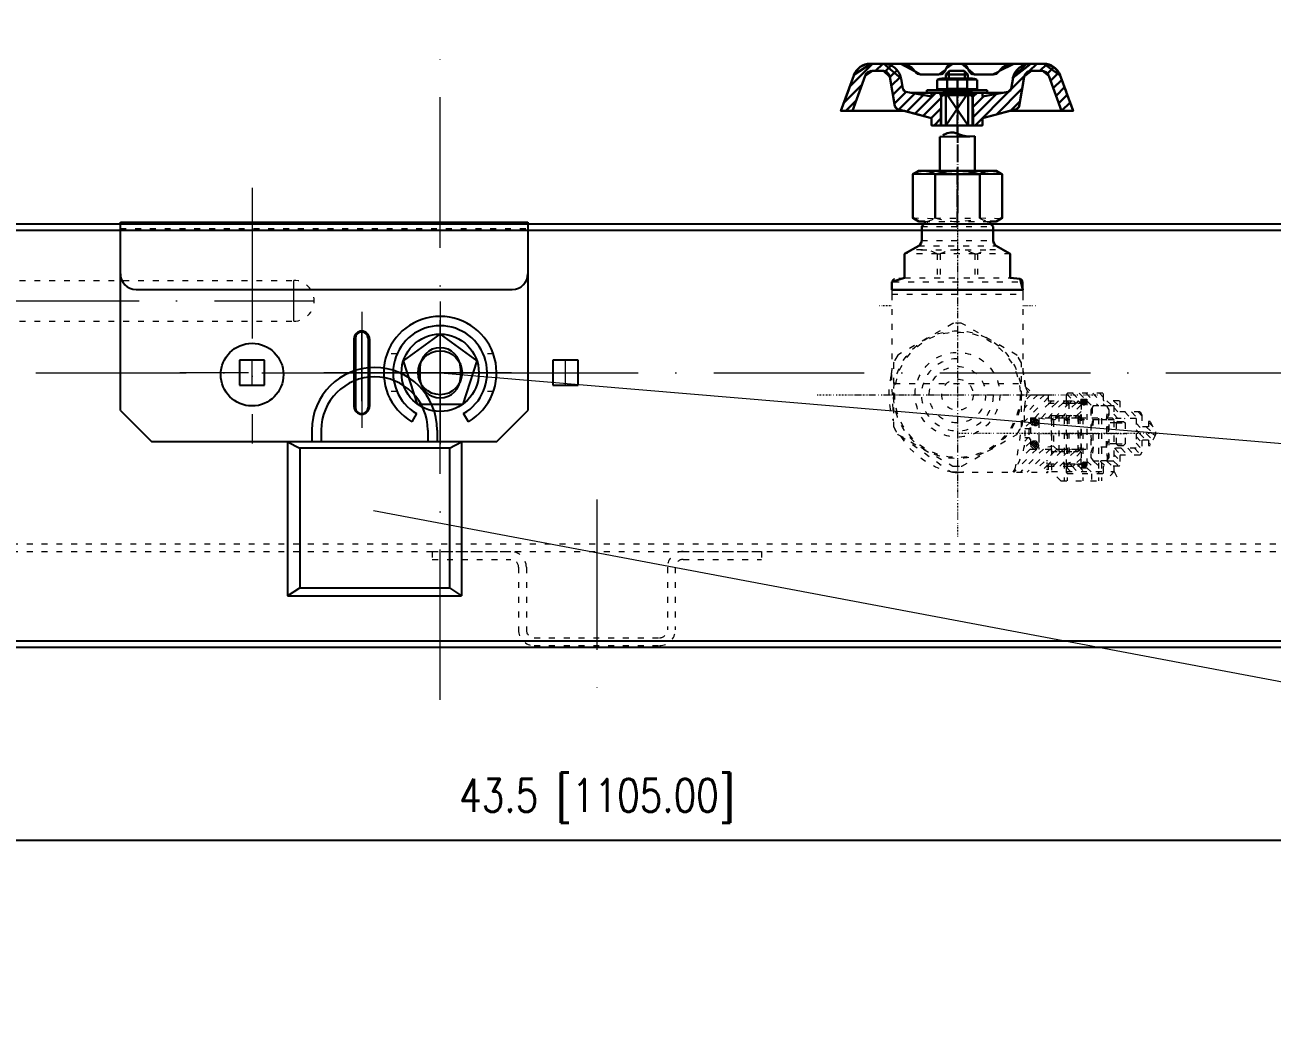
# Model space of a CAD drawing. Header units: millimetres. Extents: x 13152 to 36426, y -6229 to 3790.
# Drawn here: x 30810 to 31207.7, y 1227.3 to 1545.8 of the extents above; entities that cross this region are included whole.
import ezdxf

# ---------------------------------------------------------------- set-up
doc = ezdxf.new("R2010")
doc.units = ezdxf.units.MM
doc.header["$LTSCALE"] = 4
for name, pattern in [('ACAD_ISO03W100', [1.18, 0.47, -0.71]), ('ACAD_ISO10W100', [18, 12, -3, 0, -3]), ('CENTERX2', [101.6, 63.5, -12.7, 12.7, -12.7])]:
    doc.linetypes.add(name, pattern=pattern)
doc.layers.add('1', color=12, linetype='Continuous')
doc.layers.add('标注、文本', color=3, linetype='Continuous', lineweight=25)
doc.layers.add('铁心', color=3, linetype='Continuous', lineweight=0)
doc.styles.add('TH_GBDIM', font='romans.shx', dxfattribs={"width": 0.8, "bigfont": 'gbcbig.shx'})
doc.dimstyles.new('TH_GBDIM1', dxfattribs={"dimscale": 3, "dimtxt": 3.5, "dimasz": 2.5, "dimexe": 2, "dimexo": 0, "dimgap": 1.5, "dimtad": 1, "dimdec": 1, "dimlfac": 0.03937, "dimzin": 0, "dimdsep": 46, "dimtxsty": 'TH_GBDIM', "dimcen": 2.5, "dimclrd": 3, "dimclre": 256, "dimclrt": 2, "dimadec": 0, "dimazin": 0, "dimtfac": 0.714286, "dimtdec": 1, "dimtmove": 0, "dimatfit": 3, "dimfxl": 0, "dimtzin": 0, "dimlwd": -1, "dimlwe": -1, "dimarcsym": 0})

# ---------------------------------------------------------------- blocks, each defined once
blk = doc.blocks.new('*D194')
at = {"layer": 'Defpoints', "color": 0, "transparency": 16777216}
for p in [(30439.88, 1350.93), (31544.88, 1350.93), (31544.88, 1285.92)]:
    blk.add_point(p, dxfattribs=at)
at = {"layer": '标注、文本', "transparency": 16777216}
for p, q in [((30439.88, 1350.93), (30439.88, 1279.92)), ((31544.88, 1350.93), (31544.88, 1279.92))]:
    blk.add_line(p, q, dxfattribs=at)
at = {"layer": '标注、文本', "color": 3, "transparency": 16777216}
blk.add_line((30447.38, 1285.92), (31537.38, 1285.92), dxfattribs=at)
for points in [[(30447.38, 1287.17), (30447.38, 1284.67), (30439.88, 1285.92)], [(31537.38, 1287.17), (31537.38, 1284.67), (31544.88, 1285.92)]]:
    blk.add_solid(points, dxfattribs=at)
at = {"layer": '标注、文本', "color": 2, "transparency": 16777216, "insert": (30992.38, 1298.42), "char_height": 10.5, "attachment_point": 5, "style": 'TH_GBDIM'}
blk.add_mtext('43.5 [1105.00]', dxfattribs=at)
blk = doc.blocks.new('huuuuu')
at = {"layer": '标注、文本', "color": 1, "linetype": 'ACAD_ISO10W100', "lineweight": 18}
for p, q in [((2130.71, -5602.06), (2130.71, -5556.57)), ((2107.96, -5579.32), (2153.45, -5579.32))]:
    blk.add_line(p, q, dxfattribs=at)
at = {"layer": '标注、文本'}
for p, q in [((2121.71, -5563.73), (2123.21, -5566.33)), ((2138.21, -5566.33), (2139.71, -5563.73))]:
    blk.add_line(p, q, dxfattribs=at)
at = {"layer": '标注、文本', "color": 2, "linetype": 'ACAD_ISO03W100', "lineweight": 18}
for p, q in [((2113.74, -5573.32), (2116.96, -5573.32)), ((2144.45, -5573.32), (2147.68, -5573.32)), ((2113.74, -5585.32), (2116.96, -5585.32)), ((2144.45, -5585.32), (2147.68, -5585.32))]:
    blk.add_line(p, q, dxfattribs=at)
at = {"layer": '标注、文本'}
for radius in [18, 15]:
    blk.add_arc((2130.71, -5579.32), radius, 120, 60, dxfattribs=at)

msp = doc.modelspace()

# ---------------------------------------------------------------- linework, layer by layer
at = {"layer": '1', "color": 1, "linetype": 'CENTERX2', "lineweight": -3, "ltscale": 0.1}
for p, q in [((31107.38, 1525.78), (31107.38, 1528.88)), ((31107.38, 1528.88), (31107.38, 1522.61)), ((31107.38, 1524.98), (31107.38, 1525.09)), ((31107.38, 1518.63), (31107.38, 1524.26)), ((31107.38, 1521.91), (31107.38, 1521.78)), ((31107.38, 1521.09), (31107.38, 1515.45)), ((31107.38, 1517.8), (31107.38, 1517.93)), ((31107.38, 1511.47), (31107.38, 1517.11)), ((31107.38, 1514.73), (31107.38, 1514.62)), ((31107.38, 1513.93), (31107.38, 1508.29)), ((31107.38, 1513.62), (31107.38, 1509.25)), ((31107.38, 1510.64), (31107.38, 1510.75)), ((31107.38, 1508.56), (31107.38, 1508.45)), ((31107.38, 1507.73), (31107.38, 1502.09)), ((31107.38, 1501.4), (31107.38, 1501.27)), ((31107.38, 1500.57), (31107.38, 1496.21)), ((31107.38, 1495.02), (31107.38, 1500.08)), ((31107.38, 1495.96), (31107.38, 1493.06)), ((31107.38, 1494.19), (31107.38, 1494.33)), ((31107.38, 1487.86), (31107.38, 1493.5)), ((31107.38, 1492.34), (31107.38, 1492.23)), ((31107.38, 1491.54), (31107.38, 1485.87)), ((31107.38, 1487.03), (31107.38, 1487.14)), ((31107.38, 1481.25), (31107.38, 1486.31))]:
    msp.add_line(p, q, dxfattribs=at)
at = {"layer": '1', "color": 2, "linetype": 'ACAD_ISO03W100', "lineweight": 13, "ltscale": 0.1}
for p, q in [((31107.38, 1485.18), (31107.38, 1485.07)), ((31107.38, 1484.4), (31107.38, 1480.92)), ((31107.38, 1484.35), (31107.38, 1478.71)), ((31107.38, 1480.23), (31107.38, 1480.09)), ((31107.38, 1479.4), (31107.38, 1473.76)), ((31107.38, 1478.02), (31107.38, 1477.88)), ((31107.38, 1477.19), (31107.38, 1471.55)), ((31107.38, 1473.04), (31107.38, 1472.93)), ((31107.38, 1472.24), (31107.38, 1466.57)), ((31107.38, 1470.83), (31107.38, 1470.72)), ((31107.38, 1470.03), (31107.38, 1464.36)), ((31107.38, 1465.88), (31107.38, 1465.77)), ((31107.38, 1465.05), (31107.38, 1459.41)), ((31107.38, 1463.67), (31107.38, 1463.56)), ((31107.38, 1462.84), (31107.38, 1459.94)), ((31082.42, 1456.43), (31082.53, 1456.43)), ((31083.22, 1456.43), (31086.48, 1456.43)), ((31107.38, 1458.72), (31107.38, 1458.58)), ((31107.38, 1457.89), (31107.38, 1452.25)), ((31128.28, 1456.43), (31131.51, 1456.43)), ((31132.23, 1456.43), (31132.34, 1456.43)), ((31107.38, 1451.54), (31107.38, 1451.43)), ((31107.38, 1450.73), (31107.38, 1445.07)), ((31107.38, 1444.38), (31107.38, 1444.27)), ((31107.38, 1443.55), (31107.38, 1437.91)), ((31107.38, 1437.22), (31107.38, 1437.08)), ((31107.38, 1436.39), (31107.38, 1430.75)), ((31107.38, 1430.03), (31107.38, 1429.92)), ((31107.38, 1429.23), (31107.38, 1423.56)), ((31062.68, 1427.93), (31067.19, 1427.93)), ((31067.88, 1427.93), (31067.99, 1427.93)), ((31068.71, 1427.93), (31074.35, 1427.93)), ((31075.07, 1427.93), (31075.18, 1427.93)), ((31075.87, 1427.93), (31081.51, 1427.93)), ((31082.23, 1427.93), (31082.34, 1427.93)), ((31083.06, 1427.93), (31088.7, 1427.93)), ((31089.39, 1427.93), (31089.5, 1427.93)), ((31090.22, 1427.93), (31095.85, 1427.93)), ((31096.57, 1427.93), (31096.68, 1427.93)), ((31097.38, 1427.93), (31103.01, 1427.93)), ((31103.73, 1427.93), (31103.84, 1427.93)), ((31104.56, 1427.93), (31110.2, 1427.93)), ((31110.89, 1427.93), (31111, 1427.93)), ((31111.72, 1427.93), (31117.36, 1427.93)), ((31118.08, 1427.93), (31118.19, 1427.93)), ((31118.88, 1427.93), (31124.52, 1427.93)), ((31125.24, 1427.93), (31125.35, 1427.93)), ((31126.07, 1427.93), (31131.71, 1427.93)), ((31131.98, 1427.93), (31136.35, 1427.93)), ((31132.4, 1427.93), (31132.51, 1427.93)), ((31133.23, 1427.93), (31138.87, 1427.93)), ((31139.59, 1427.93), (31139.7, 1427.93)), ((31140.39, 1427.93), (31146.03, 1427.93)), ((31146.75, 1427.93), (31146.86, 1427.93)), ((31147.57, 1427.93), (31152.08, 1427.93)), ((31107.38, 1422.87), (31107.38, 1422.76)), ((31107.38, 1422.04), (31107.38, 1416.4)), ((31107.38, 1415.71), (31107.38, 1415.57)), ((31111, 1415.57), (31107.38, 1415.57)), ((31107.38, 1414.88), (31107.38, 1409.24)), ((31111.83, 1415.57), (31111.72, 1415.57)), ((31118.19, 1415.57), (31112.55, 1415.57)), ((31118.99, 1415.57), (31118.88, 1415.57)), ((31125.35, 1415.57), (31119.71, 1415.57)), ((31126.18, 1415.57), (31126.04, 1415.57)), ((31132.51, 1415.57), (31126.87, 1415.57)), ((31132.79, 1415.57), (31139.17, 1415.57)), ((31133.34, 1415.57), (31133.23, 1415.57)), ((31139.7, 1415.57), (31134.06, 1415.57)), ((31139.89, 1415.57), (31140, 1415.57)), ((31140.5, 1415.57), (31140.39, 1415.57)), ((31144.37, 1415.57), (31140.58, 1415.57)), ((31140.69, 1415.57), (31146.33, 1415.57)), ((31146.86, 1415.57), (31141.22, 1415.57)), ((31145.2, 1415.57), (31145.09, 1415.57)), ((31151.56, 1415.57), (31145.92, 1415.57)), ((31147.05, 1415.57), (31147.16, 1415.57)), ((31147.69, 1415.57), (31147.55, 1415.57)), ((31147.88, 1415.57), (31153.52, 1415.57)), ((31152.03, 1415.57), (31148.38, 1415.57)), ((31152.38, 1415.57), (31152.25, 1415.57)), ((31158.72, 1415.57), (31153.08, 1415.57)), ((31154.21, 1415.57), (31154.35, 1415.57)), ((31155.04, 1415.57), (31161.42, 1415.57)), ((31159.54, 1415.57), (31159.43, 1415.57)), ((31165.87, 1415.57), (31160.24, 1415.57)), ((31166.7, 1415.57), (31166.59, 1415.57)), ((31171.21, 1415.57), (31167.42, 1415.57)), ((31107.38, 1408.52), (31107.38, 1408.41)), ((31107.38, 1407.72), (31107.38, 1402.05)), ((31135.88, 1407.03), (31135.88, 1403.77)), ((31107.38, 1401.36), (31107.38, 1401.25)), ((31107.38, 1400.53), (31107.38, 1394.9)), ((31135.88, 1403.08), (31135.88, 1402.97)), ((31107.38, 1394.2), (31107.38, 1394.07)), ((31107.38, 1393.37), (31107.38, 1387.74)), ((31107.38, 1387.02), (31107.38, 1386.91)), ((31107.38, 1386.19), (31107.38, 1382.7))]:
    msp.add_line(p, q, dxfattribs=at)
at = {"layer": '标注、文本', "color": 1, "linetype": 'ACAD_ISO10W100', "lineweight": 18}
for p, q in [((30942.38, 1330.61), (30942.38, 1545.85)), ((30882.4, 1493.88), (30882.4, 1412.34)), ((30895.74, 1451.4), (30895.74, 1464.4)), ((30726.24, 1457.9), (30902.24, 1457.9)), ((30917.38, 1454.41), (30917.38, 1417.41)), ((30917.38, 1425.93), (30917.38, 1447.93)), ((30942.38, 1418.16), (30942.38, 1451.69)), ((30942.38, 1443.47), (30942.38, 1426.39)), ((30882.38, 1430.93), (30882.38, 1438.93)), ((30982.38, 1430.93), (30982.38, 1438.93)), ((30452.88, 1434.93), (31531.88, 1434.93)), ((30953.31, 1434.93), (30859.38, 1434.93)), ((30926.52, 1434.93), (30958.25, 1434.93)), ((30992.38, 1394.56), (30992.38, 1332.34))]:
    msp.add_line(p, q, dxfattribs=at)
at = {"layer": '标注、文本', "color": 4, "lineweight": 30}
for p, q in [((31080.32, 1533.5), (31073.02, 1526.2)), ((31079.71, 1533.5), (31090.22, 1533.5)), ((31083.58, 1533.5), (31081.26, 1531.18)), ((31086.26, 1532.89), (31084.38, 1531.01)), ((31088.11, 1531.48), (31085.79, 1529.16)), ((31090.22, 1533.5), (31125.38, 1533.5)), ((31105.94, 1533.5), (31107.24, 1533.5)), ((31105.94, 1533.5), (31108.54, 1533.5)), ((31108.54, 1533.5), (31107.24, 1533.5)), ((31129.22, 1533.28), (31125.18, 1529.27)), ((31134.75, 1533.5), (31125.38, 1533.5)), ((31132.7, 1533.5), (31130.27, 1531.06)), ((31135.85, 1533.39), (31133.67, 1531.18)), ((31138.15, 1532.39), (31136.1, 1530.35)), ((31074.29, 1529.68), (31070.2, 1518.46)), ((31077.97, 1529.66), (31073.88, 1518.46)), ((31080.15, 1531.18), (31083.5, 1531.18)), ((31085.79, 1529.27), (31087.42, 1519.95)), ((31089.25, 1529.35), (31086.29, 1526.39)), ((31089.41, 1528.72), (31089.99, 1525.45)), ((31101.44, 1530.01), (31095.74, 1530.01)), ((31100.89, 1528.36), (31100.89, 1525.51)), ((31112.08, 1528.77), (31102.49, 1528.77)), ((31104.89, 1531.18), (31103.73, 1530.04)), ((31103.73, 1530.04), (31110.7, 1530.04)), ((31103.73, 1530.04), (31103.73, 1528.77)), ((31104.09, 1528.36), (31104.09, 1525.51)), ((31104.67, 1530.95), (31104.67, 1528.77)), ((31104.89, 1531.18), (31109.54, 1531.18)), ((31109.54, 1531.18), (31110.7, 1530.04)), ((31109.76, 1530.95), (31109.76, 1528.77)), ((31110.48, 1528.36), (31110.48, 1525.51)), ((31110.7, 1530.04), (31110.7, 1528.77)), ((31113.02, 1530.01), (31118.72, 1530.01)), ((31113.68, 1528.36), (31113.68, 1525.51)), ((31128.78, 1529.57), (31124.44, 1525.23)), ((31125.13, 1529.07), (31124.49, 1525.45)), ((31128.69, 1529.27), (31127.06, 1519.95)), ((31136.52, 1529.66), (31140.58, 1518.46)), ((31139.72, 1530.68), (31137.1, 1528.05)), ((31140.66, 1528.38), (31137.95, 1525.67)), ((31140.19, 1529.68), (31144.28, 1518.46)), ((31076.95, 1526.86), (31071.14, 1521.06)), ((31089.77, 1526.59), (31086.79, 1523.6)), ((31090.99, 1524.51), (31087.28, 1520.81)), ((31093.75, 1524.02), (31088.67, 1518.93)), ((31090.93, 1524.51), (31099.14, 1523.08)), ((31096.55, 1523.55), (31091.27, 1518.24)), ((31092.51, 1524.24), (31121.92, 1524.24)), ((31100.53, 1524.24), (31093.84, 1517.55)), ((31097.57, 1525.07), (31102.49, 1525.07)), ((31097.57, 1525.07), (31097.57, 1524.24)), ((31099.14, 1524.24), (31099.14, 1523.08)), ((31102.68, 1524.35), (31101.8, 1523.49)), ((31101.8, 1523.49), (31112.97, 1523.49)), ((31102.18, 1524.24), (31102.1, 1513.82)), ((31103.68, 1524.24), (31102.24, 1522.88)), ((31112.08, 1525.07), (31102.49, 1525.07)), ((31103.68, 1524.24), (31110.75, 1524.24)), ((31110.78, 1524.24), (31103.68, 1524.24)), ((31103.68, 1524.24), (31103.68, 1513.82)), ((31110.75, 1524.24), (31103.68, 1513.82)), ((31103.68, 1524.24), (31110.78, 1513.82)), ((31104.67, 1525.37), (31104.67, 1525.07)), ((31110.75, 1524.24), (31112.19, 1522.88)), ((31110.78, 1524.24), (31110.78, 1513.82)), ((31116.89, 1525.07), (31112, 1525.07)), ((31112.27, 1524.24), (31112.38, 1513.82)), ((31113.63, 1524.24), (31112.3, 1522.91)), ((31119.79, 1523.85), (31112.36, 1516.41)), ((31123.8, 1524.6), (31113.02, 1513.82)), ((31123.55, 1524.51), (31115.34, 1523.08)), ((31115.34, 1524.24), (31115.34, 1523.08)), ((31116.89, 1525.07), (31116.89, 1524.24)), ((31128.03, 1525.56), (31119.79, 1517.33)), ((31128.33, 1527.31), (31127.06, 1519.95)), ((31141.55, 1525.98), (31138.84, 1523.27)), ((31142.43, 1523.57), (31139.72, 1520.86)), ((31075.07, 1521.72), (31071.8, 1518.46)), ((31102.18, 1522.63), (31096.41, 1516.86)), ((31112.19, 1522.88), (31112.19, 1513.82)), ((31115.81, 1523.16), (31112.33, 1519.68)), ((31127.34, 1521.58), (31124.27, 1518.51)), ((31143.29, 1521.17), (31140.58, 1518.46)), ((31070.2, 1518.46), (31090.49, 1518.46)), ((31088.25, 1519.04), (31099.14, 1516.14)), ((31102.16, 1519.32), (31099.01, 1516.17)), ((31099.14, 1516.14), (31099.14, 1513.82)), ((31102.13, 1516.03), (31099.92, 1513.82)), ((31126.21, 1519.04), (31115.34, 1516.14)), ((31126.21, 1519.04), (31115.34, 1516.14)), ((31115.34, 1516.14), (31115.34, 1513.82)), ((31123.99, 1518.46), (31144.28, 1518.46)), ((31144.17, 1518.76), (31143.84, 1518.46)), ((31099.14, 1513.82), (31102.24, 1513.82)), ((31112.19, 1513.82), (31115.34, 1513.82)), ((31112.97, 1510.39), (31112.97, 1499.33)), ((31095.03, 1499.33), (31119.74, 1499.33)), ((31100.25, 1498.22), (31100.25, 1484.29)), ((31114.51, 1498.22), (31114.51, 1484.29))]:
    msp.add_line(p, q, dxfattribs=at)
at = {"layer": '标注、文本', "color": 2, "linetype": 'ACAD_ISO03W100', "lineweight": 13}
for p, q in [((31093.12, 1484.29), (31095.03, 1483.19)), ((31121.65, 1484.29), (31119.74, 1483.19)), ((31095.03, 1483.19), (31096.74, 1483.19)), ((31096.93, 1482.55), (31095.96, 1481.61)), ((31095.96, 1481.61), (31095.96, 1477.08)), ((31095.97, 1481.61), (31118.77, 1481.61)), ((31096.74, 1483.19), (31118.02, 1483.19)), ((31096.93, 1483.19), (31096.93, 1482.55)), ((31096.93, 1482.55), (31097.68, 1482.55)), ((31097.68, 1483.19), (31097.68, 1482.55)), ((31117.06, 1483.19), (31117.06, 1482.55)), ((31117.06, 1482.55), (31117.83, 1482.55)), ((31117.83, 1483.19), (31117.83, 1482.55)), ((31117.83, 1482.55), (31118.77, 1481.61)), ((31118.02, 1483.19), (31119.74, 1483.19)), ((31118.77, 1481.61), (31118.77, 1477.08)), ((31095.97, 1477.08), (31118.77, 1477.08)), ((31095.03, 1475.42), (31119.74, 1475.42)), ((31095.72, 1474.18), (31119.02, 1474.18)), ((31100.94, 1472.82), (31100.94, 1465.22)), ((31100.94, 1472.82), (31101.88, 1472.82)), ((31101.88, 1472.82), (31101.88, 1465.22)), ((31112.88, 1472.82), (31112.88, 1465.22)), ((31112.88, 1472.82), (31113.82, 1472.82)), ((30732.74, 1464.4), (30895.74, 1464.4)), ((31086.48, 1463.89), (31086.48, 1461.43)), ((31086.95, 1463.89), (31127.81, 1463.89)), ((31090.52, 1465.22), (31087.31, 1464.86)), ((31090.52, 1465.22), (31124.24, 1465.22)), ((31124.24, 1465.22), (31127.42, 1464.86)), ((31128.28, 1463.89), (31128.28, 1461.43)), ((31086.48, 1461.43), (31089.61, 1461.43)), ((31086.48, 1461.43), (31128.28, 1461.43)), ((31086.48, 1461.43), (31086.48, 1459.99)), ((31086.48, 1459.99), (31086.48, 1435.64)), ((31086.48, 1459.99), (31128.28, 1459.99)), ((31089.61, 1461.43), (31125.16, 1461.43)), ((31125.16, 1461.43), (31128.28, 1461.43)), ((31128.28, 1461.43), (31128.28, 1459.99)), ((31128.28, 1459.99), (31128.28, 1435.64)), ((31107.38, 1458.9), (31107.38, 1396.95)), ((31107.38, 1458.9), (31107.38, 1396.95)), ((30732.74, 1451.4), (30895.74, 1451.4)), ((31105.94, 1450.68), (31088.39, 1440.56)), ((31126.37, 1440.56), (31108.82, 1450.68)), ((31086.95, 1438.07), (31086.95, 1417.81)), ((31087.26, 1431.49), (31127.48, 1431.49)), ((31142.24, 1428.15), (31144.37, 1426.02)), ((31153.71, 1428.4), (31142.49, 1428.4)), ((31144.12, 1428.4), (31146.5, 1426.02)), ((31146.25, 1428.4), (31148.16, 1426.49)), ((31148.38, 1428.4), (31152.41, 1424.36)), ((31150.53, 1428.4), (31154.57, 1424.36)), ((31152.66, 1428.4), (31153.91, 1427.15)), ((31153.71, 1428.4), (31153.9, 1428.2)), ((31153.9, 1428.2), (31153.9, 1426.21)), ((31074.5, 1427.93), (31140.27, 1427.93)), ((31074.5, 1427.93), (31140.27, 1427.93)), ((31135.11, 1427.93), (31128.64, 1421.49)), ((31136.35, 1427.04), (31128.72, 1419.41)), ((31132.98, 1427.93), (31128.75, 1423.7)), ((31130.82, 1427.93), (31129.05, 1426.16)), ((31136.71, 1425.27), (31132.01, 1420.58)), ((31138.84, 1425.27), (31134.14, 1420.58)), ((31140.97, 1425.27), (31136.27, 1420.58)), ((31136.35, 1427.93), (31136.35, 1425.27)), ((31136.35, 1426.02), (31145.86, 1426.02)), ((31136.35, 1425.27), (31146.61, 1425.27)), ((31137.46, 1426.02), (31136.71, 1425.27)), ((31139.59, 1426.02), (31138.84, 1425.27)), ((31143.1, 1425.27), (31139.12, 1421.29)), ((31141.74, 1426.02), (31140.97, 1425.27)), ((31145.23, 1425.27), (31141.24, 1421.29)), ((31142.02, 1426.24), (31142.24, 1426.02)), ((31142.02, 1426.21), (31142.02, 1404.93)), ((31142.21, 1426.02), (31146.77, 1426.02)), ((31142.24, 1426.02), (31142.99, 1425.27)), ((31142.96, 1425.27), (31142.96, 1405.9)), ((31143.87, 1426.02), (31143.1, 1425.27)), ((31146.8, 1424.69), (31143.37, 1421.29)), ((31144.37, 1426.02), (31145.11, 1425.27)), ((31145.92, 1425.97), (31145.23, 1425.27)), ((31145.86, 1426.02), (31146.8, 1425.08)), ((31146.5, 1426.02), (31146.77, 1425.77)), ((31146.77, 1426.49), (31146.77, 1404.65)), ((31146.77, 1426.49), (31148.68, 1426.49)), ((31146.77, 1425.72), (31147.88, 1424.61)), ((31147.93, 1426.49), (31146.8, 1425.36)), ((31147.49, 1426.46), (31146.8, 1425.77)), ((31146.8, 1425.08), (31146.8, 1421.52)), ((31146.83, 1425.25), (31147.41, 1424.67)), ((31146.88, 1426.02), (31148.18, 1424.72)), ((31148.21, 1426.35), (31146.91, 1425.05)), ((31147.08, 1426.27), (31148.43, 1424.92)), ((31148.46, 1426.16), (31147.1, 1424.83)), ((31147.35, 1426.44), (31148.6, 1425.19)), ((31148.6, 1425.88), (31147.38, 1424.67)), ((31147.68, 1426.49), (31148.68, 1425.52)), ((31148.68, 1425.52), (31147.74, 1424.61)), ((31148.68, 1426.49), (31148.68, 1404.65)), ((31148.68, 1425.99), (31150.28, 1424.36)), ((31157.22, 1424.36), (31148.68, 1424.36)), ((31150.62, 1424.36), (31149.92, 1423.17)), ((31154.96, 1424.36), (31150.62, 1424.36)), ((31153.9, 1426.21), (31154.07, 1426.02)), ((31158.94, 1426.02), (31154.07, 1426.02)), ((31154.96, 1424.36), (31155.62, 1423.17)), ((31155.04, 1426.02), (31156.7, 1424.36)), ((31157.17, 1426.02), (31159.13, 1424.09)), ((31157.22, 1424.36), (31157.22, 1420.33)), ((31157.22, 1424.36), (31157.22, 1406.78)), ((31158.94, 1426.02), (31159.13, 1425.83)), ((31159.13, 1425.83), (31159.13, 1422.65)), ((31130.66, 1420.58), (31145.86, 1420.58)), ((31130.66, 1420.58), (31130.66, 1417.48)), ((31132.01, 1420.58), (31130.66, 1419.22)), ((31132.54, 1420.44), (31130.77, 1418.7)), ((31132.9, 1420.19), (31131.02, 1418.31)), ((31131.07, 1420.22), (31132.95, 1418.34)), ((31131.49, 1420.46), (31133.2, 1418.72)), ((31132.01, 1420.58), (31133.31, 1419.28)), ((31133.31, 1420.58), (31133.31, 1410.6)), ((31133.31, 1420.58), (31138.07, 1419.61)), ((31137.29, 1421.29), (31146.55, 1421.29)), ((31137.29, 1421.29), (31137.29, 1409.88)), ((31137.88, 1420.43), (31137.38, 1419.93)), ((31156.88, 1420.43), (31137.88, 1420.43)), ((31139.12, 1421.29), (31138.4, 1420.58)), ((31139.01, 1420.58), (31146.47, 1420.58)), ((31139.72, 1421.29), (31145.75, 1421.29)), ((31139.72, 1421.29), (31139.72, 1409.88)), ((31141.24, 1421.29), (31140.53, 1420.58)), ((31141.38, 1420.43), (31141.38, 1400.43)), ((31142.38, 1420.43), (31142.38, 1400.43)), ((31143.37, 1421.29), (31142.65, 1420.58)), ((31145.5, 1421.29), (31144.81, 1420.58)), ((31146.8, 1422.57), (31145.5, 1421.29)), ((31145.75, 1421.29), (31146.47, 1420.58)), ((31145.75, 1421.29), (31145.75, 1409.88)), ((31146.8, 1421.52), (31145.86, 1420.58)), ((31145.86, 1420.58), (31145.86, 1410.6)), ((31146.47, 1420.58), (31149.92, 1420.58)), ((31146.47, 1420.58), (31146.47, 1410.6)), ((31146.8, 1421.52), (31146.8, 1409.66)), ((31147.38, 1420.43), (31147.38, 1400.43)), ((31149.92, 1423.17), (31149.92, 1407.97)), ((31152.38, 1420.43), (31152.38, 1400.43)), ((31153.38, 1420.43), (31153.38, 1400.43)), ((31155.62, 1423.17), (31155.62, 1407.97)), ((31157.38, 1419.93), (31156.88, 1420.43)), ((31157.22, 1423.84), (31160.73, 1420.33)), ((31157.22, 1421.71), (31158.6, 1420.33)), ((31164.35, 1420.33), (31157.22, 1420.33)), ((31159.13, 1422.65), (31159.3, 1422.46)), ((31165.68, 1422.46), (31159.3, 1422.46)), ((31160.73, 1422.46), (31162.86, 1420.33)), ((31162.86, 1422.46), (31166.23, 1419.08)), ((31164.35, 1420.33), (31164.35, 1410.85)), ((31164.99, 1422.46), (31166.23, 1421.21)), ((31165.68, 1422.46), (31166.23, 1421.52)), ((31166.23, 1421.52), (31166.23, 1417.73)), ((31130.66, 1419.22), (31128.83, 1417.4)), ((31130.19, 1417.01), (31128.83, 1417.01)), ((31130.19, 1417.01), (31130.19, 1414.16)), ((31130.66, 1419.36), (31132.09, 1417.92)), ((31130.66, 1417.48), (31130.66, 1413.69)), ((31130.8, 1419.86), (31132.59, 1418.06)), ((31130.85, 1418.53), (31131.27, 1418.12)), ((31133.17, 1419.83), (31131.4, 1418.03)), ((31133.31, 1419.3), (31131.9, 1417.92)), ((31133.31, 1419.25), (31133.31, 1411.92)), ((31137.38, 1419.93), (31137.38, 1403.43)), ((31157.38, 1419.93), (31137.38, 1419.93)), ((31154.96, 1419.97), (31150.62, 1419.97)), ((31158, 1418.92), (31155.62, 1418.92)), ((31157.38, 1403.43), (31157.38, 1419.93)), ((31158.49, 1419.39), (31158, 1418.92)), ((31158, 1418.92), (31158, 1412.25)), ((31158, 1418.92), (31160.84, 1418.92)), ((31158.49, 1419.39), (31160.37, 1419.39)), ((31160.37, 1419.39), (31160.84, 1418.92)), ((31160.84, 1418.92), (31160.84, 1412.25)), ((31164.35, 1418.86), (31167.62, 1415.57)), ((31164.35, 1416.71), (31165.49, 1415.57)), ((31168.33, 1417.73), (31166.23, 1417.73)), ((31167.62, 1417.73), (31169.74, 1415.57)), ((31168.8, 1419.39), (31168.33, 1419.39)), ((31168.33, 1419.39), (31168.33, 1417.73)), ((31168.33, 1419.14), (31169.58, 1417.87)), ((31168.8, 1419.39), (31170.52, 1416.07)), ((31088.39, 1415.3), (31105.94, 1405.18)), ((31130.66, 1412.81), (31128.47, 1410.62)), ((31129.86, 1414.16), (31128.86, 1413.14)), ((31130.19, 1414.16), (31128.89, 1414.16)), ((31130.66, 1413.69), (31130.66, 1410.6)), ((31131.71, 1413.22), (31130.68, 1412.2)), ((31132.32, 1413.22), (31130.68, 1411.59)), ((31130.71, 1412.28), (31132.34, 1410.65)), ((31132.76, 1413), (31130.91, 1411.15)), ((31130.91, 1412.72), (31132.76, 1410.85)), ((31133.06, 1412.67), (31131.21, 1410.82)), ((31131.24, 1413.03), (31133.09, 1411.18)), ((31133.28, 1412.23), (31131.65, 1410.62)), ((31131.68, 1413.22), (31133.28, 1411.62)), ((31132.34, 1413.19), (31133.26, 1412.28)), ((31158, 1412.25), (31155.62, 1412.25)), ((31158, 1412.25), (31158.49, 1411.78)), ((31158, 1412.25), (31160.84, 1412.25)), ((31160.84, 1412.25), (31160.37, 1411.78)), ((31164.35, 1414.58), (31166.23, 1412.7)), ((31164.35, 1412.45), (31166.23, 1410.54)), ((31165.49, 1415.57), (31167.62, 1413.44)), ((31168.33, 1413.44), (31166.23, 1413.44)), ((31166.23, 1413.44), (31166.23, 1409.66)), ((31167.62, 1415.57), (31169.69, 1413.5)), ((31168.33, 1413.44), (31168.33, 1411.78)), ((31168.33, 1412.72), (31168.97, 1412.09)), ((31170.52, 1415.1), (31168.8, 1411.78)), ((31169.74, 1415.57), (31170.41, 1414.91)), ((31170.52, 1416.07), (31170.52, 1415.1)), ((31132.7, 1410.6), (31125.32, 1403.24)), ((31130.66, 1410.68), (31127.34, 1407.36)), ((31134.83, 1410.6), (31127.45, 1403.24)), ((31136.96, 1410.6), (31129.61, 1403.24)), ((31130.66, 1410.6), (31145.86, 1410.6)), ((31130.68, 1411.67), (31131.74, 1410.62)), ((31138.37, 1409.88), (31131.74, 1403.24)), ((31133.26, 1411.59), (31132.32, 1410.62)), ((31138.07, 1411.54), (31133.31, 1410.6)), ((31140.5, 1409.88), (31136.52, 1405.9)), ((31137.29, 1409.88), (31146.55, 1409.88)), ((31139.09, 1410.6), (31138.37, 1409.88)), ((31142.65, 1409.88), (31138.65, 1405.9)), ((31139.01, 1410.6), (31146.47, 1410.6)), ((31139.72, 1409.88), (31145.75, 1409.88)), ((31141.22, 1410.6), (31140.5, 1409.88)), ((31144.78, 1409.88), (31140.77, 1405.9)), ((31143.35, 1410.6), (31142.65, 1409.88)), ((31146.75, 1409.71), (31142.93, 1405.9)), ((31145.5, 1410.6), (31144.78, 1409.88)), ((31146.47, 1410.6), (31145.75, 1409.88)), ((31145.86, 1410.6), (31146.8, 1409.66)), ((31146.47, 1410.6), (31149.92, 1410.6)), ((31146.8, 1409.66), (31146.8, 1406.09)), ((31164.35, 1410.85), (31157.22, 1410.85)), ((31157.22, 1408.91), (31159.13, 1407)), ((31157.44, 1410.85), (31159.57, 1408.69)), ((31158.49, 1411.78), (31160.37, 1411.78)), ((31159.3, 1408.69), (31159.13, 1408.5)), ((31159.13, 1408.5), (31159.13, 1405.32)), ((31165.68, 1408.69), (31159.3, 1408.69)), ((31159.57, 1410.85), (31161.7, 1408.69)), ((31161.7, 1410.85), (31163.83, 1408.69)), ((31163.83, 1410.85), (31165.79, 1408.85)), ((31166.23, 1409.66), (31165.68, 1408.69)), ((31168.33, 1411.78), (31168.8, 1411.78)), ((31136.35, 1405.73), (31133.86, 1403.24)), ((31136.35, 1405.9), (31146.61, 1405.9)), ((31136.35, 1405.9), (31136.35, 1403.24)), ((31136.52, 1405.9), (31136.35, 1405.73)), ((31136.35, 1405.12), (31145.86, 1405.12)), ((31138.65, 1405.9), (31137.9, 1405.12)), ((31140.77, 1405.9), (31140.03, 1405.12)), ((31142.96, 1405.9), (31142.02, 1404.93)), ((31142.02, 1404.93), (31142.02, 1403.24)), ((31142.02, 1404.93), (31144.17, 1402.75)), ((31142.93, 1405.9), (31142.16, 1405.12)), ((31142.21, 1405.12), (31146.77, 1405.12)), ((31142.96, 1405.9), (31146.77, 1405.9)), ((31143.18, 1405.9), (31143.93, 1405.12)), ((31143.93, 1405.12), (31146.3, 1402.75)), ((31145.06, 1405.9), (31144.29, 1405.12)), ((31146.8, 1407.64), (31145.06, 1405.9)), ((31145.31, 1405.9), (31146.08, 1405.12)), ((31146.8, 1406.09), (31145.86, 1405.12)), ((31146.08, 1405.12), (31148.43, 1402.75)), ((31147.6, 1406.56), (31146.77, 1405.7)), ((31146.77, 1405.68), (31147.8, 1404.65)), ((31146.77, 1404.65), (31148.68, 1404.65)), ((31147.99, 1406.51), (31146.8, 1405.32)), ((31146.86, 1406.01), (31148.13, 1404.74)), ((31146.91, 1405.1), (31147.22, 1404.79)), ((31148.29, 1406.37), (31146.97, 1405.04)), ((31147.02, 1406.26), (31148.38, 1404.93)), ((31148.49, 1406.15), (31147.16, 1404.82)), ((31147.27, 1406.45), (31148.57, 1405.18)), ((31148.62, 1405.87), (31147.46, 1404.68)), ((31147.6, 1406.56), (31148.65, 1405.48)), ((31148.65, 1405.45), (31147.85, 1404.68)), ((31148.1, 1406.48), (31148.6, 1405.98)), ((31157.22, 1406.78), (31148.68, 1406.78)), ((31148.68, 1406.78), (31152.72, 1402.75)), ((31148.68, 1404.65), (31150.59, 1402.75)), ((31149.92, 1407.97), (31150.62, 1406.81)), ((31150.81, 1406.78), (31153.91, 1403.71)), ((31152.94, 1406.78), (31154.6, 1405.12)), ((31154.07, 1405.12), (31153.9, 1404.93)), ((31153.9, 1404.93), (31153.9, 1402.94)), ((31158.94, 1405.12), (31154.07, 1405.12)), ((31155.07, 1406.78), (31156.72, 1405.12)), ((31157.19, 1406.78), (31158.85, 1405.12)), ((31159.13, 1405.32), (31158.94, 1405.12)), ((31107.38, 1403.24), (31136.35, 1403.24)), ((31136.35, 1403.57), (31135.99, 1403.24)), ((31140.38, 1400.43), (31137.38, 1403.43)), ((31137.38, 1403.43), (31157.38, 1403.43)), ((31140.38, 1400.43), (31154.38, 1400.43)), ((31142.02, 1403.24), (31142.49, 1402.75)), ((31153.71, 1402.75), (31142.49, 1402.75)), ((31150.12, 1402.75), (31150.12, 1399.43)), ((31153.9, 1402.94), (31153.71, 1402.75)), ((31157.38, 1403.43), (31154.38, 1400.43)), ((31157.38, 1403.43), (31158.78, 1400.43)), ((30442.38, 1380.43), (31542.38, 1380.43)), ((30442.38, 1380.43), (31542.38, 1380.43)), ((30442.38, 1377.93), (31542.38, 1377.93)), ((30442.38, 1377.93), (31542.38, 1377.93)), ((30939.88, 1377.93), (30964.88, 1377.93)), ((30939.88, 1377.93), (30939.88, 1375.43)), ((31019.88, 1377.93), (31044.88, 1377.93)), ((31044.88, 1377.93), (31044.88, 1375.43)), ((30939.88, 1375.43), (30964.88, 1375.43)), ((30967.38, 1372.93), (30967.38, 1352.93)), ((30969.88, 1372.93), (30969.88, 1352.93)), ((31014.88, 1372.93), (31014.88, 1352.93)), ((31017.38, 1372.93), (31017.38, 1352.93)), ((31019.88, 1375.43), (31044.88, 1375.43)), ((30972.38, 1350.43), (31012.38, 1350.43)), ((30972.38, 1347.93), (31012.38, 1347.93))]:
    msp.add_line(p, q, dxfattribs=at)
at = {"layer": '标注、文本'}
for p, q in [((30454.88, 1482.43), (31529.88, 1482.43)), ((30454.88, 1480.43), (31529.88, 1480.43)), ((30471.92, 1482.43), (31512.85, 1482.43)), ((30840.38, 1482.93), (30970.38, 1482.93)), ((30840.38, 1472.93), (30840.38, 1482.93)), ((30840.38, 1422.93), (30840.38, 1482.93)), ((30970.38, 1482.93), (30970.38, 1472.93)), ((30970.38, 1482.93), (30970.38, 1422.93)), ((30845.38, 1461.51), (30965.38, 1461.51)), ((30914.88, 1445.71), (30914.88, 1424.21)), ((30915.38, 1445.93), (30915.38, 1423.93)), ((30919.38, 1445.93), (30919.38, 1423.93)), ((30919.88, 1445.71), (30919.88, 1424.21)), ((30930.65, 1438.74), (30942.38, 1447.26)), ((30942.38, 1447.26), (30954.11, 1438.74)), ((30878.38, 1438.93), (30878.38, 1430.93)), ((30886.38, 1438.93), (30878.38, 1438.93)), ((30886.38, 1430.93), (30886.38, 1438.93)), ((30935.13, 1424.95), (30930.65, 1438.74)), ((30935.88, 1436.43), (30935.88, 1433.43)), ((30948.88, 1436.43), (30948.88, 1433.43)), ((30954.11, 1438.74), (30949.63, 1424.95)), ((30978.38, 1438.93), (30978.38, 1430.93)), ((30986.38, 1438.93), (30978.38, 1438.93)), ((30986.38, 1430.93), (30986.38, 1438.93)), ((30878.38, 1430.93), (30886.38, 1430.93)), ((30978.38, 1430.93), (30986.38, 1430.93)), ((30935.13, 1424.95), (30949.63, 1424.95)), ((30840.38, 1422.93), (30850.38, 1412.93)), ((30960.38, 1412.93), (30970.38, 1422.93)), ((30901.45, 1416.62), (30901.45, 1412.93)), ((30904.45, 1416.62), (30904.45, 1412.93)), ((30938.45, 1416.62), (30938.45, 1412.93)), ((30941.45, 1416.62), (30941.45, 1412.93)), ((30960.38, 1412.93), (30850.38, 1412.93)), ((30893.71, 1412.93), (30893.71, 1363.77)), ((30893.71, 1412.93), (30897.58, 1410.87)), ((30945.32, 1410.87), (30949.19, 1412.93)), ((30949.19, 1412.93), (30949.19, 1363.77)), ((30897.58, 1410.87), (30897.58, 1366.32)), ((30945.32, 1410.87), (30897.58, 1410.87)), ((30945.32, 1410.87), (30945.32, 1366.32)), ((30893.71, 1363.77), (30897.58, 1366.32)), ((30897.58, 1366.32), (30945.32, 1366.32)), ((30945.32, 1366.32), (30949.19, 1363.77)), ((30893.71, 1363.77), (30949.19, 1363.77)), ((30443.88, 1349.43), (31540.88, 1349.43)), ((30443.88, 1347.43), (31540.88, 1347.43)), ((30464.88, 1347.43), (31529.88, 1347.43)), ((30464.88, 1347.43), (31529.88, 1347.43))]:
    msp.add_line(p, q, dxfattribs=at)
at = {"layer": '标注、文本', "color": 2, "linetype": 'ACAD_ISO03W100', "lineweight": 18}
msp.add_line((30840.38, 1480.93), (30970.38, 1480.93), dxfattribs=at)
at = {"layer": '标注、文本', "color": 4, "lineweight": 30}
for points in [[(31142.43, 1523.57), (31141.91, 1524.98), (31141.55, 1525.98), (31140.66, 1528.38), (31140.19, 1529.68), (31139.72, 1530.68), (31138.15, 1532.39), (31135.85, 1533.39), (31079.71, 1533.5), (31078, 1533.22), (31076.39, 1532.45), (31075.12, 1531.23), (31074.29, 1529.68), (31073.02, 1526.2), (31072.58, 1524.98), (31071.14, 1521.06), (31070.2, 1518.46), (31090.49, 1518.46), (31091.27, 1518.24), (31096.41, 1516.86), (31099.01, 1516.17), (31099.14, 1516.14), (31099.14, 1513.82), (31113.02, 1513.82), (31115.34, 1513.82), (31115.34, 1516.14), (31119.79, 1517.33), (31123.99, 1518.46), (31144.28, 1518.46), (31144.17, 1518.76), (31143.29, 1521.17), (31142.43, 1523.57)], [(31079.71, 1533.5), (31074.38, 1529.9), (31074.29, 1529.68)], [(31089.41, 1528.72), (31083.94, 1533.5), (31083.72, 1533.5)], [(31093.86, 1531.01), (31089.33, 1533.5), (31089.11, 1533.5)], [(31101.44, 1530.01), (31103.62, 1531.53), (31103.7, 1531.76)], [(31105.94, 1533.5), (31103.76, 1531.98), (31103.7, 1531.76)], [(31110.78, 1531.76), (31108.79, 1533.5), (31108.54, 1533.5)], [(31110.78, 1531.76), (31112.8, 1530.04), (31113.02, 1530.01)], [(31125.38, 1533.5), (31120.76, 1531.2), (31120.62, 1531.01)], [(31130.77, 1533.5), (31125.1, 1528.94), (31125.07, 1528.72)], [(31140.19, 1529.68), (31134.97, 1533.5), (31134.75, 1533.5)], [(31080.15, 1531.18), (31078.05, 1529.88), (31077.97, 1529.66)], [(31085.79, 1529.27), (31083.75, 1531.18), (31083.5, 1531.18)], [(31093.86, 1531.01), (31095.58, 1530.04), (31095.74, 1530.01)], [(31104.09, 1528.36), (31101.08, 1528.47), (31100.89, 1528.36)], [(31110.48, 1528.36), (31104.29, 1528.41), (31104.09, 1528.36)], [(31113.68, 1528.36), (31110.67, 1528.47), (31110.48, 1528.36)], [(31118.72, 1530.01), (31120.51, 1530.87), (31120.62, 1531.01)], [(31136.52, 1529.66), (31134.55, 1531.18), (31134.33, 1531.18), (31130.96, 1531.18), (31128.75, 1529.49), (31128.69, 1529.27)], [(31089.99, 1525.45), (31090.8, 1524.54), (31090.93, 1524.51)], [(31100.89, 1525.51), (31103.9, 1525.4), (31104.09, 1525.51)], [(31102.68, 1524.35), (31112.08, 1524.35), (31112.97, 1523.49)], [(31104.09, 1525.51), (31110.26, 1525.45), (31110.48, 1525.51)], [(31110.48, 1525.51), (31113.49, 1525.4), (31113.68, 1525.51)], [(31123.55, 1524.51), (31124.46, 1525.34), (31124.49, 1525.45)], [(31087.42, 1519.95), (31088.17, 1519.07), (31088.25, 1519.04)], [(31102.24, 1522.88), (31102.24, 1513.82), (31112.19, 1513.82)], [(31126.21, 1519.04), (31127.04, 1519.84), (31127.06, 1519.95)], [(31101.8, 1510.14), (31111.36, 1510.25), (31112.97, 1510.39)], [(31101.8, 1510.14), (31101.8, 1499.33), (31112.97, 1499.33)], [(31118.77, 1481.61), (31117.83, 1482.55), (31117.83, 1483.19), (31119.74, 1483.19), (31120.79, 1483.8), (31121.65, 1484.29), (31121.65, 1498.22), (31120.79, 1498.72), (31119.74, 1499.33), (31095.03, 1499.33), (31093.95, 1498.72), (31093.12, 1498.22), (31093.12, 1484.29), (31093.95, 1483.8), (31095.03, 1483.19), (31096.93, 1483.19), (31096.93, 1482.55), (31096.79, 1482.41), (31095.97, 1481.61), (31095.97, 1477.08), (31095.85, 1476.41), (31095.52, 1475.86), (31095.03, 1475.42), (31090.52, 1472.82), (31090.52, 1465.22), (31086.48, 1463.89), (31086.48, 1461.43), (31128.28, 1461.43), (31127.42, 1464.86), (31124.24, 1465.22), (31124.24, 1472.82), (31119.74, 1475.42), (31119.32, 1475.72), (31119.02, 1476.14), (31118.85, 1476.58), (31118.77, 1477.08), (31118.77, 1481.61)], [(31095.03, 1499.33), (31093.12, 1498.22), (31093.12, 1484.29)], [(31100.25, 1498.22), (31093.31, 1498.36), (31093.12, 1498.22)], [(31114.51, 1498.22), (31100.47, 1498.28), (31100.25, 1498.22)], [(31121.65, 1498.22), (31114.68, 1498.36), (31114.51, 1498.22)], [(31119.74, 1499.33), (31121.65, 1498.22), (31121.65, 1484.29)]]:
    msp.add_lwpolyline(points, dxfattribs=at)
at = {"layer": '标注、文本', "color": 2, "linetype": 'ACAD_ISO03W100', "lineweight": 13}
for points in [[(31093.12, 1484.29), (31100.06, 1484.15), (31100.25, 1484.29), (31114.29, 1484.21), (31114.51, 1484.29), (31121.45, 1484.15), (31121.65, 1484.29)], [(31095.02, 1475.42), (31095.96, 1476.91), (31095.96, 1477.08)], [(31118.77, 1477.08), (31119.6, 1475.53), (31119.74, 1475.42)], [(31095.02, 1475.42), (31090.52, 1472.82), (31090.52, 1465.22)], [(31100.94, 1472.82), (31090.71, 1472.93), (31090.52, 1472.82)], [(31112.88, 1472.82), (31102.07, 1472.93), (31101.88, 1472.82)], [(31124.24, 1472.82), (31114.02, 1472.93), (31113.82, 1472.82), (31113.82, 1465.22)], [(31119.74, 1475.42), (31124.24, 1472.82), (31124.24, 1465.22)], [(31087.31, 1464.86), (31086.48, 1464.03), (31086.48, 1463.89)], [(31128.28, 1463.89), (31127.56, 1464.83), (31127.42, 1464.86)], [(31108.82, 1450.68), (31106.17, 1450.71), (31105.94, 1450.68)], [(31108.82, 1450.68), (31106.17, 1450.71), (31105.94, 1450.68)], [(31088.39, 1440.56), (31087.06, 1438.27), (31086.95, 1438.07)], [(31127.81, 1438.07), (31126.48, 1440.37), (31126.37, 1440.56)], [(31108.82, 1405.18), (31126.37, 1415.3), (31127.7, 1417.59), (31127.81, 1417.81), (31127.81, 1438.07)], [(31086.32, 1434.42), (31086.48, 1435.56), (31086.48, 1435.64)], [(31086.32, 1434.42), (31086.87, 1419.72), (31086.95, 1419.5)], [(31128.28, 1435.64), (31128.42, 1434.54), (31128.45, 1434.42)], [(31129.14, 1430.5), (31128.5, 1434.23), (31128.45, 1434.42)], [(31129.63, 1429.14), (31125.71, 1404.29), (31125.05, 1403.24)], [(31129.14, 1430.5), (31131.76, 1427.93), (31131.98, 1427.93)], [(31142.49, 1428.4), (31142.02, 1427.93), (31142.02, 1426.21)], [(31142.02, 1426.21), (31142.96, 1425.27), (31146.77, 1425.27)], [(31139.72, 1421.29), (31138.07, 1419.61), (31138.07, 1411.54), (31139.72, 1409.88)], [(31150.31, 1423.84), (31150.48, 1420.16), (31150.62, 1419.97)], [(31154.96, 1419.97), (31155.34, 1423.64), (31155.26, 1423.84)], [(31086.95, 1417.81), (31088.28, 1415.49), (31088.39, 1415.3)], [(31130.19, 1417.01), (31130.66, 1417.42), (31130.66, 1417.48)], [(31150.62, 1419.97), (31150.53, 1411.4), (31150.62, 1411.2)], [(31154.96, 1411.2), (31155.01, 1419.75), (31154.96, 1419.97)], [(31089.19, 1414.85), (31105.17, 1403.41), (31105.36, 1403.35)], [(31130.66, 1413.69), (31130.24, 1414.16), (31130.19, 1414.16)], [(31150.62, 1411.2), (31150.23, 1407.53), (31150.31, 1407.33)], [(31155.26, 1407.33), (31155.07, 1411.01), (31154.96, 1411.2), (31150.62, 1411.2)], [(31105.94, 1405.18), (31108.6, 1405.18), (31108.82, 1405.18)], [(31155.62, 1407.97), (31154.96, 1406.81), (31150.62, 1406.81)], [(31105.36, 1403.35), (31109.15, 1403.33), (31109.37, 1403.35)]]:
    msp.add_lwpolyline(points, dxfattribs=at)
for centre, radius in [((31107.37, 1427.94), 20.39), ((31107.38, 1427.93), 20), ((31107.38, 1427.93), 13.5), ((31107.38, 1427.93), 9), ((31107.38, 1427.93), 5), ((31147.7, 1425.57), 0.926), ((31131.97, 1419.26), 1.31), ((31131.97, 1411.94), 1.31), ((31147.7, 1405.63), 0.926)]:
    msp.add_circle(centre, radius, dxfattribs=at)
at = {"layer": '标注、文本'}
for centre, radius in [((30882.4, 1434.34), 10), ((30942.38, 1434.93), 12.33), ((30942.38, 1434.93), 7)]:
    msp.add_circle(centre, radius, dxfattribs=at)
for centre, radius, start, end in [((30845.38, 1466.51), 5, 180, 270), ((30965.38, 1466.51), 5, 270, 0), ((30917.38, 1445.71), 2.5, 0, 180), ((30917.38, 1445.93), 2, 0, 180), ((30942.38, 1436.43), 6.5, 0, 180), ((30921.45, 1416.62), 20, 0, 180), ((30921.45, 1416.62), 17, 0, 180), ((30942.38, 1433.43), 6.5, 180, 0), ((30917.38, 1424.21), 2.5, 180, 0), ((30917.38, 1423.93), 2, 180, 0)]:
    msp.add_arc(centre, radius, start, end, dxfattribs=at)
at = {"layer": '标注、文本', "color": 2, "linetype": 'ACAD_ISO03W100', "lineweight": 13}
for centre, radius, start, end in [((30895.74, 1457.9), 6.5, 270, 90), ((31107.38, 1427.93), 11.5, 90, 0), ((30964.88, 1372.93), 5, 0, 90), ((31019.88, 1372.93), 5, 90, 180), ((30964.88, 1372.93), 2.5, 0, 90), ((31019.88, 1372.93), 2.5, 90, 180), ((30972.38, 1352.93), 5, 180, 270), ((30972.38, 1352.93), 2.5, 180, 270), ((31012.38, 1352.93), 5, 270, 0), ((31012.38, 1352.93), 2.5, 270, 0)]:
    msp.add_arc(centre, radius, start, end, dxfattribs=at)
at = {"layer": '标注、文本', "color": 4, "lineweight": 30}
for points in [[(31079.49, 1533.5), (31077.21, 1533.38), (31075.25, 1532.02), (31074.38, 1529.9)], [(31134.75, 1533.5), (31116.4, 1533.5), (31098.06, 1533.5), (31079.71, 1533.5)], [(31089.36, 1528.94), (31088.81, 1531.53), (31086.58, 1533.37), (31083.94, 1533.5)], [(31093.73, 1531.2), (31092.65, 1532.6), (31091.08, 1533.4), (31089.33, 1533.5)], [(31101.69, 1530.04), (31102.48, 1530.07), (31103.39, 1530.77), (31103.62, 1531.53)], [(31105.7, 1533.5), (31104.75, 1533.31), (31104.13, 1532.88), (31103.76, 1531.98)], [(31110.73, 1531.98), (31110.27, 1532.93), (31109.82, 1533.27), (31108.79, 1533.5)], [(31110.86, 1531.53), (31111.14, 1530.73), (31111.94, 1530.09), (31112.8, 1530.04)], [(31125.16, 1533.5), (31123.4, 1533.4), (31121.83, 1532.61), (31120.76, 1531.2)], [(31130.55, 1533.5), (31127.86, 1533.35), (31125.72, 1531.56), (31125.1, 1528.94)], [(31140.11, 1529.9), (31139.21, 1532.03), (31137.27, 1533.39), (31134.97, 1533.5)], [(31079.9, 1531.18), (31079.01, 1530.99), (31078.51, 1530.69), (31078.05, 1529.88)], [(31085.74, 1529.49), (31085.49, 1530.42), (31084.69, 1531.06), (31083.75, 1531.18)], [(31093.97, 1530.87), (31094.23, 1530.45), (31095.1, 1530.02), (31095.58, 1530.04)], [(31103.9, 1528.47), (31102.99, 1528.89), (31101.99, 1528.89), (31101.08, 1528.47)], [(31110.26, 1528.41), (31108.31, 1528.91), (31106.23, 1528.9), (31104.29, 1528.41)], [(31113.49, 1528.47), (31112.58, 1528.89), (31111.58, 1528.89), (31110.67, 1528.47)], [(31118.91, 1530.04), (31119.48, 1530.05), (31120.16, 1530.41), (31120.51, 1530.87)], [(31130.74, 1531.18), (31129.79, 1531.06), (31128.98, 1530.42), (31128.75, 1529.49)], [(31136.41, 1529.88), (31135.94, 1530.73), (31135.49, 1530.99), (31134.55, 1531.18)], [(31089.99, 1525.34), (31090.27, 1524.8), (31090.26, 1524.81), (31090.8, 1524.54)], [(31101.08, 1525.4), (31101.99, 1524.98), (31102.99, 1524.98), (31103.9, 1525.4)], [(31104.29, 1525.45), (31106.29, 1524.96), (31108.25, 1524.95), (31110.26, 1525.45)], [(31110.67, 1525.4), (31111.58, 1524.98), (31112.58, 1524.98), (31113.49, 1525.4)], [(31123.66, 1524.54), (31124.08, 1524.73), (31124.33, 1524.88), (31124.46, 1525.34)], [(31087.45, 1519.84), (31087.65, 1519.38), (31087.73, 1519.3), (31088.17, 1519.07)], [(31126.32, 1519.07), (31126.66, 1519.24), (31126.91, 1519.47), (31127.04, 1519.84)], [(31099.92, 1513.82), (31104.29, 1513.82), (31108.65, 1513.82), (31113.02, 1513.82)], [(31102.77, 1510.75), (31106.71, 1512.84), (31107.64, 1510.22), (31111.36, 1510.25)], [(31100.06, 1498.36), (31097.95, 1499.65), (31095.41, 1499.65), (31093.31, 1498.36)], [(31114.29, 1498.28), (31109.87, 1499.68), (31104.89, 1499.69), (31100.47, 1498.28)], [(31121.45, 1498.36), (31119.32, 1499.66), (31116.81, 1499.64), (31114.68, 1498.36)]]:
    msp.add_open_spline(points, degree=3, dxfattribs=at)
at = {"layer": '标注、文本', "color": 2, "linetype": 'ACAD_ISO03W100', "lineweight": 13}
for points in [[(31093.31, 1484.15), (31095.41, 1482.85), (31097.96, 1482.85), (31100.06, 1484.15)], [(31100.47, 1484.21), (31105.01, 1482.84), (31109.76, 1482.85), (31114.29, 1484.21)], [(31114.68, 1484.15), (31116.79, 1482.87), (31119.35, 1482.85), (31121.45, 1484.15)], [(31095.16, 1475.53), (31095.63, 1475.82), (31095.92, 1476.37), (31095.96, 1476.91)], [(31118.77, 1476.91), (31118.85, 1476.38), (31119.1, 1475.8), (31119.6, 1475.53)], [(31100.75, 1472.93), (31097.59, 1474.6), (31093.87, 1474.61), (31090.71, 1472.93)], [(31112.66, 1472.93), (31109.25, 1474.61), (31105.49, 1474.6), (31102.07, 1472.93)], [(31124.05, 1472.93), (31120.89, 1474.6), (31117.17, 1474.61), (31114.02, 1472.93)], [(31087.31, 1464.86), (31086.86, 1464.79), (31086.46, 1464.36), (31086.48, 1463.89)], [(31087.2, 1464.83), (31086.86, 1464.77), (31086.52, 1464.37), (31086.48, 1464.03)], [(31128.28, 1463.89), (31128.19, 1464.45), (31128, 1464.75), (31127.42, 1464.86)], [(31128.28, 1464.03), (31128.24, 1464.38), (31127.9, 1464.75), (31127.56, 1464.83)], [(31108.6, 1450.71), (31107.74, 1450.74), (31107.03, 1450.74), (31106.17, 1450.71)], [(31108.6, 1450.71), (31107.74, 1450.74), (31107.03, 1450.74), (31106.17, 1450.71)], [(31088.28, 1440.37), (31087.86, 1439.75), (31087.4, 1438.94), (31087.06, 1438.27)], [(31127.7, 1438.27), (31127.33, 1439), (31126.93, 1439.68), (31126.48, 1440.37)], [(31086.26, 1434.23), (31085.04, 1429.44), (31085.27, 1424.39), (31086.87, 1419.72)], [(31086.35, 1434.54), (31086.41, 1434.79), (31086.48, 1435.3), (31086.48, 1435.56)], [(31128.28, 1435.56), (31128.27, 1435.26), (31128.33, 1434.82), (31128.42, 1434.54)], [(31129.14, 1430.72), (31128.99, 1431.93), (31128.77, 1433.04), (31128.5, 1434.23)], [(31129.19, 1430.28), (31129.35, 1429.02), (31130.52, 1428.03), (31131.76, 1427.93)], [(31129.03, 1425.97), (31127.6, 1416.76), (31131.2, 1413.26), (31125.71, 1404.29)], [(31150.23, 1423.64), (31149.75, 1422.48), (31149.87, 1421.25), (31150.48, 1420.16)], [(31155.07, 1420.16), (31155.72, 1421.18), (31155.79, 1422.53), (31155.34, 1423.64)], [(31087.06, 1417.59), (31087.4, 1416.92), (31087.86, 1416.11), (31088.28, 1415.49)], [(31126.48, 1415.49), (31126.93, 1416.18), (31127.33, 1416.86), (31127.7, 1417.59)], [(31130.24, 1417.01), (31130.48, 1417.02), (31130.59, 1417.23), (31130.66, 1417.42)], [(31150.53, 1419.75), (31149.73, 1416.98), (31149.74, 1414.17), (31150.53, 1411.4)], [(31155.01, 1411.4), (31155.82, 1413.93), (31155.83, 1417.22), (31155.01, 1419.75)], [(31089.3, 1414.66), (31092.81, 1408.98), (31098.65, 1404.84), (31105.17, 1403.41)], [(31130.66, 1413.75), (31130.45, 1414.13), (31130.63, 1413.96), (31130.24, 1414.16)], [(31150.48, 1411.01), (31149.89, 1409.94), (31149.73, 1408.66), (31150.23, 1407.53)], [(31155.34, 1407.53), (31155.8, 1408.64), (31155.71, 1409.98), (31155.07, 1411.01)], [(31106.17, 1405.18), (31106.98, 1405.11), (31107.78, 1405.11), (31108.6, 1405.18)], [(31105.58, 1403.33), (31106.69, 1403.09), (31108.05, 1403.08), (31109.15, 1403.33)]]:
    msp.add_open_spline(points, degree=3, dxfattribs=at)
at = {"layer": '铁心', "lineweight": 13}
for points in [[(30942.38, 1434.93), (31793.96, 1363.49), (31793.96, 1363.49)], [(30921.09, 1391.06), (31790.33, 1227.26), (31790.33, 1227.26)]]:
    msp.add_lwpolyline(points, dxfattribs=at)

# ---------------------------------------------------------------- block references
at = {"layer": '标注、文本', "rotation": 180}
msp.add_blockref('huuuuu', (33073.09, -4144.39), dxfattribs=at)

# ---------------------------------------------------------------- dimensions: what is measured, and where the dimension line sits
at = {"layer": '标注、文本'}
dim = msp.add_linear_dim(base=(31544.88, 1285.92), p1=(30439.88, 1350.93), p2=(31544.88, 1350.93), dimstyle='TH_GBDIM1', dxfattribs=at)
dim.commit()
dim.dimension.update_dxf_attribs({"geometry": '*D194', "text_midpoint": (30992.38, 1298.42)})

doc.saveas('drawing.dxf')
